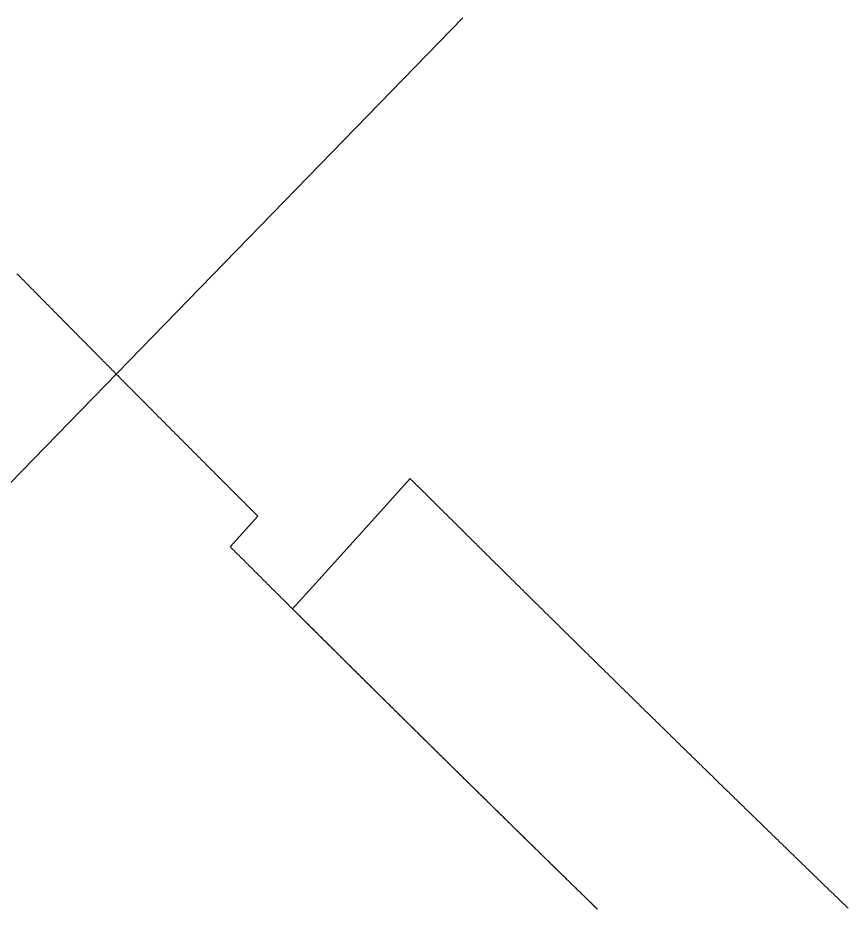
# Model space of a CAD drawing. Extents: x 174934 to 192674, y 648863 to 672607.
# Drawn here: x 188935.6 to 188983, y 652446.8 to 652497.6 of the extents above; entities that cross this region are included whole.
import ezdxf

# ---------------------------------------------------------------- set-up
doc = ezdxf.new("R2010")
doc.units = 0
doc.layers.add('dim', color=255, linetype='Continuous', lineweight=0)
doc.layers.add('pspecial', color=7, linetype='Continuous', lineweight=0)

msp = doc.modelspace()

# ---------------------------------------------------------------- linework, layer by layer
at = {"layer": 'dim', "flags": 128}
msp.add_lwpolyline([(188866.489, 652400.42), (188960.983, 652497.564)], dxfattribs=at)
at = {"layer": 'pspecial', "flags": 128}
for points in [[(188968.659, 652446.729), (188968.588, 652446.799), (188968.516, 652446.869), (188968.445, 652446.939), (188968.373, 652447.009), (188968.301, 652447.078), (188968.23, 652447.148), (188968.158, 652447.218), (188968.087, 652447.288), (188968.015, 652447.358), (188967.944, 652447.428), (188967.872, 652447.498), (188967.8, 652447.567), (188967.729, 652447.637), (188967.657, 652447.707), (188967.586, 652447.777), (188967.514, 652447.847), (188967.443, 652447.917), (188967.371, 652447.987), (188967.3, 652448.057), (188967.228, 652448.126), (188967.157, 652448.196), (188967.085, 652448.266), (188967.014, 652448.336), (188966.942, 652448.406), (188966.871, 652448.476), (188966.799, 652448.546), (188966.728, 652448.616), (188966.656, 652448.686), (188966.584, 652448.755), (188966.513, 652448.825), (188966.441, 652448.895), (188966.37, 652448.965), (188966.299, 652449.035), (188966.227, 652449.105), (188966.156, 652449.175), (188966.084, 652449.245), (188966.013, 652449.315), (188965.941, 652449.385), (188965.87, 652449.455), (188965.798, 652449.525), (188965.727, 652449.595), (188965.655, 652449.665), (188965.584, 652449.734), (188965.512, 652449.804), (188965.441, 652449.874), (188965.369, 652449.944), (188965.298, 652450.014), (188965.226, 652450.084), (188965.155, 652450.154), (188965.084, 652450.224), (188965.012, 652450.294), (188964.941, 652450.364), (188964.869, 652450.434), (188964.798, 652450.504), (188964.726, 652450.574), (188964.655, 652450.644), (188964.584, 652450.714), (188964.512, 652450.784), (188964.441, 652450.854), (188964.369, 652450.924), (188964.298, 652450.994), (188964.226, 652451.064), (188964.155, 652451.134), (188964.084, 652451.204), (188964.012, 652451.274), (188963.941, 652451.344), (188963.869, 652451.414), (188963.798, 652451.484), (188963.727, 652451.554), (188963.655, 652451.624), (188963.584, 652451.694), (188963.512, 652451.764), (188963.441, 652451.834), (188963.37, 652451.904), (188963.298, 652451.974), (188963.227, 652452.044), (188963.156, 652452.114), (188963.084, 652452.184), (188963.013, 652452.255), (188962.941, 652452.325), (188962.87, 652452.395), (188962.799, 652452.465), (188962.727, 652452.535), (188962.656, 652452.605), (188962.585, 652452.675), (188962.513, 652452.745), (188962.442, 652452.815), (188962.371, 652452.885), (188962.299, 652452.955), (188962.228, 652453.025), (188962.157, 652453.095), (188962.085, 652453.165), (188962.014, 652453.236), (188961.943, 652453.306), (188961.871, 652453.376), (188961.8, 652453.446), (188961.729, 652453.516), (188961.657, 652453.586), (188961.586, 652453.656), (188961.515, 652453.726), (188961.444, 652453.796), (188961.372, 652453.867), (188961.301, 652453.937), (188961.23, 652454.007), (188961.158, 652454.077), (188961.087, 652454.147), (188961.016, 652454.217), (188960.945, 652454.287), (188960.873, 652454.357), (188960.802, 652454.428), (188960.731, 652454.498), (188960.659, 652454.568), (188960.588, 652454.638), (188960.517, 652454.708), (188960.446, 652454.778), (188960.374, 652454.848), (188960.303, 652454.919), (188960.232, 652454.989), (188960.161, 652455.059), (188960.089, 652455.129), (188960.018, 652455.199), (188959.947, 652455.269), (188959.876, 652455.34), (188959.804, 652455.41), (188959.733, 652455.48), (188959.662, 652455.55), (188959.591, 652455.62), (188959.519, 652455.691), (188959.448, 652455.761), (188959.377, 652455.831), (188959.306, 652455.901), (188959.235, 652455.971), (188959.163, 652456.042), (188959.092, 652456.112), (188959.021, 652456.182), (188958.95, 652456.252), (188958.879, 652456.322), (188958.807, 652456.393), (188958.736, 652456.463), (188958.665, 652456.533), (188958.594, 652456.603), (188958.523, 652456.674), (188958.451, 652456.744), (188958.38, 652456.814), (188958.309, 652456.884), (188958.238, 652456.955), (188958.167, 652457.025), (188958.096, 652457.095), (188958.024, 652457.165), (188957.953, 652457.236), (188957.882, 652457.306), (188957.811, 652457.376), (188957.74, 652457.446), (188957.669, 652457.517), (188957.597, 652457.587), (188957.526, 652457.657), (188957.455, 652457.727), (188957.384, 652457.798), (188957.313, 652457.868), (188957.242, 652457.938), (188957.171, 652458.009), (188957.099, 652458.079), (188957.028, 652458.149), (188956.957, 652458.219), (188956.886, 652458.29), (188956.815, 652458.36), (188956.744, 652458.43), (188956.673, 652458.501), (188956.602, 652458.571), (188956.531, 652458.641), (188956.459, 652458.712), (188956.388, 652458.782), (188956.317, 652458.852), (188956.246, 652458.922), (188956.175, 652458.993), (188956.104, 652459.063), (188956.033, 652459.133), (188955.962, 652459.204), (188955.891, 652459.274), (188955.82, 652459.344), (188955.749, 652459.415), (188955.677, 652459.485), (188955.606, 652459.556), (188955.535, 652459.626), (188955.464, 652459.696), (188955.393, 652459.767), (188955.322, 652459.837), (188955.251, 652459.907), (188955.18, 652459.978), (188955.109, 652460.048), (188955.038, 652460.118), (188954.967, 652460.189), (188954.896, 652460.259), (188954.825, 652460.33), (188954.754, 652460.4), (188954.683, 652460.47), (188954.612, 652460.541), (188954.541, 652460.611), (188954.47, 652460.682), (188954.399, 652460.752), (188954.328, 652460.822), (188954.257, 652460.893), (188954.186, 652460.963), (188954.115, 652461.034), (188954.044, 652461.104), (188953.973, 652461.174), (188953.902, 652461.245), (188953.831, 652461.315), (188953.76, 652461.386), (188953.689, 652461.456), (188953.618, 652461.526), (188953.547, 652461.597), (188953.476, 652461.667), (188953.405, 652461.738), (188953.334, 652461.808), (188953.263, 652461.879), (188953.192, 652461.949), (188953.121, 652462.02), (188953.05, 652462.09), (188952.979, 652462.16), (188952.908, 652462.231), (188952.837, 652462.301), (188952.766, 652462.372), (188952.695, 652462.442), (188952.624, 652462.513), (188952.553, 652462.583), (188952.482, 652462.654), (188952.411, 652462.724), (188952.34, 652462.795), (188952.269, 652462.865), (188952.198, 652462.936), (188952.127, 652463.006), (188952.057, 652463.077), (188951.986, 652463.147), (188951.915, 652463.218), (188951.844, 652463.288), (188951.773, 652463.359), (188951.702, 652463.429), (188951.631, 652463.5), (188951.56, 652463.57), (188951.489, 652463.641), (188951.418, 652463.711), (188951.347, 652463.782), (188951.277, 652463.852), (188951.272, 652463.857), (188951.201, 652463.927), (188951.13, 652463.998), (188951.059, 652464.068), (188950.988, 652464.139), (188950.918, 652464.209), (188950.847, 652464.28), (188950.776, 652464.35), (188950.705, 652464.421), (188950.634, 652464.492), (188950.563, 652464.562), (188950.492, 652464.633), (188950.421, 652464.703), (188950.351, 652464.774), (188950.28, 652464.844), (188950.209, 652464.915), (188950.138, 652464.985), (188950.067, 652465.056), (188949.996, 652465.127), (188949.926, 652465.197), (188949.855, 652465.268), (188949.784, 652465.338), (188949.713, 652465.409), (188949.642, 652465.48), (188949.571, 652465.55), (188949.501, 652465.621), (188949.43, 652465.691), (188949.359, 652465.762), (188949.288, 652465.833), (188949.217, 652465.903), (188949.146, 652465.974), (188949.076, 652466.044), (188949.005, 652466.115), (188948.934, 652466.186), (188948.863, 652466.256), (188948.792, 652466.327), (188948.722, 652466.397), (188948.651, 652466.468), (188948.58, 652466.539), (188948.509, 652466.609), (188948.438, 652466.68), (188948.368, 652466.751), (188948.297, 652466.821), (188948.226, 652466.892), (188948.155, 652466.963), (188948.085, 652467.033), (188948.014, 652467.104), (188947.943, 652467.175), (188947.872, 652467.245), (188947.802, 652467.316), (188947.731, 652467.387), (188947.727, 652467.391), (188949.306, 652469.134), (188949.236, 652469.205), (188949.165, 652469.276), (188949.094, 652469.346), (188949.023, 652469.417), (188948.953, 652469.488), (188948.882, 652469.558), (188948.811, 652469.629), (188948.741, 652469.7), (188948.67, 652469.77), (188948.599, 652469.841), (188948.528, 652469.912), (188948.458, 652469.982), (188948.387, 652470.053), (188948.316, 652470.124), (188948.245, 652470.195), (188948.175, 652470.265), (188948.104, 652470.336), (188948.033, 652470.407), (188947.963, 652470.477), (188947.892, 652470.548), (188947.821, 652470.619), (188947.751, 652470.69), (188947.68, 652470.76), (188947.609, 652470.831), (188947.539, 652470.902), (188947.468, 652470.973), (188947.397, 652471.043), (188947.327, 652471.114), (188947.256, 652471.185), (188947.185, 652471.256), (188947.115, 652471.326), (188947.044, 652471.397), (188946.973, 652471.468), (188946.903, 652471.539), (188946.832, 652471.609), (188946.761, 652471.68), (188946.691, 652471.751), (188946.62, 652471.822), (188946.549, 652471.893), (188946.479, 652471.963), (188946.408, 652472.034), (188946.337, 652472.105), (188946.267, 652472.176), (188946.196, 652472.246), (188946.126, 652472.317), (188946.055, 652472.388), (188945.984, 652472.459), (188945.914, 652472.53), (188945.843, 652472.6), (188945.772, 652472.671), (188945.702, 652472.742), (188945.631, 652472.813), (188945.561, 652472.884), (188945.49, 652472.955), (188945.419, 652473.025), (188945.349, 652473.096), (188945.278, 652473.167), (188945.208, 652473.238), (188945.137, 652473.309), (188945.067, 652473.38), (188944.996, 652473.45), (188944.925, 652473.521), (188944.855, 652473.592), (188944.784, 652473.663), (188944.714, 652473.734), (188944.643, 652473.805), (188944.573, 652473.876), (188944.502, 652473.946), (188944.431, 652474.017), (188944.361, 652474.088), (188944.29, 652474.159), (188944.22, 652474.23), (188944.149, 652474.301), (188944.079, 652474.372), (188944.008, 652474.443), (188943.938, 652474.513), (188943.867, 652474.584), (188943.797, 652474.655), (188943.726, 652474.726), (188943.656, 652474.797), (188943.585, 652474.868), (188943.514, 652474.939), (188943.444, 652475.01), (188943.373, 652475.081), (188943.303, 652475.152), (188943.232, 652475.222), (188943.162, 652475.293), (188943.091, 652475.364), (188943.021, 652475.435), (188942.95, 652475.506), (188942.88, 652475.577), (188942.809, 652475.648), (188942.739, 652475.719), (188942.668, 652475.79), (188942.598, 652475.861), (188942.528, 652475.932), (188942.457, 652476.003), (188942.387, 652476.074), (188942.316, 652476.145), (188942.246, 652476.216), (188942.175, 652476.286), (188942.105, 652476.357), (188942.034, 652476.428), (188941.964, 652476.499), (188941.893, 652476.57), (188941.823, 652476.641), (188941.752, 652476.712), (188941.682, 652476.783), (188941.612, 652476.854), (188941.541, 652476.925), (188941.471, 652476.996), (188941.4, 652477.067), (188941.33, 652477.138), (188941.259, 652477.209), (188941.189, 652477.28), (188941.119, 652477.351), (188941.048, 652477.422), (188940.978, 652477.493), (188940.907, 652477.564), (188940.837, 652477.635), (188940.766, 652477.706), (188940.696, 652477.777), (188940.626, 652477.848), (188940.555, 652477.919), (188940.485, 652477.99), (188940.415, 652478.061), (188940.344, 652478.132), (188940.274, 652478.203), (188940.203, 652478.274), (188940.133, 652478.345), (188940.063, 652478.417), (188939.992, 652478.488), (188939.922, 652478.559), (188939.851, 652478.63), (188939.781, 652478.701), (188939.711, 652478.772), (188939.64, 652478.843), (188939.57, 652478.914), (188939.5, 652478.985), (188939.429, 652479.056), (188939.359, 652479.127), (188939.289, 652479.198), (188939.218, 652479.269), (188939.148, 652479.34), (188939.078, 652479.411), (188939.007, 652479.482), (188938.937, 652479.554), (188938.867, 652479.625), (188938.796, 652479.696), (188938.726, 652479.767), (188938.656, 652479.838), (188938.585, 652479.909), (188938.515, 652479.98), (188938.445, 652480.051), (188938.374, 652480.122), (188938.304, 652480.193), (188938.234, 652480.265), (188938.163, 652480.336), (188938.093, 652480.407), (188938.023, 652480.478), (188937.953, 652480.549), (188937.882, 652480.62), (188937.812, 652480.691), (188937.742, 652480.762), (188937.671, 652480.834), (188937.601, 652480.905), (188937.531, 652480.976), (188937.461, 652481.047), (188937.39, 652481.118), (188937.32, 652481.189), (188937.25, 652481.26), (188937.18, 652481.332), (188937.109, 652481.403), (188937.039, 652481.474), (188936.969, 652481.545), (188936.899, 652481.616), (188936.828, 652481.687), (188936.758, 652481.759), (188936.688, 652481.83), (188936.618, 652481.901), (188936.547, 652481.972), (188936.477, 652482.043), (188936.407, 652482.115), (188936.337, 652482.186), (188936.266, 652482.257), (188936.196, 652482.328), (188936.126, 652482.399), (188936.056, 652482.471), (188935.986, 652482.542), (188935.915, 652482.613), (188935.845, 652482.684), (188935.775, 652482.755), (188935.705, 652482.827), (188935.635, 652482.898), (188935.564, 652482.969)], [(188982.961, 652446.778), (188982.889, 652446.847), (188982.818, 652446.917), (188982.746, 652446.986), (188982.674, 652447.056), (188982.602, 652447.125), (188982.53, 652447.195), (188982.458, 652447.264), (188982.386, 652447.334), (188982.315, 652447.403), (188982.243, 652447.473), (188982.171, 652447.543), (188982.099, 652447.612), (188982.027, 652447.682), (188981.955, 652447.751), (188981.884, 652447.821), (188981.812, 652447.89), (188981.74, 652447.96), (188981.668, 652448.03), (188981.596, 652448.099), (188981.524, 652448.169), (188981.453, 652448.238), (188981.381, 652448.308), (188981.309, 652448.378), (188981.237, 652448.447), (188981.165, 652448.517), (188981.094, 652448.586), (188981.022, 652448.656), (188980.95, 652448.726), (188980.878, 652448.795), (188980.806, 652448.865), (188980.735, 652448.934), (188980.663, 652449.004), (188980.591, 652449.074), (188980.519, 652449.143), (188980.448, 652449.213), (188980.376, 652449.283), (188980.304, 652449.352), (188980.232, 652449.422), (188980.16, 652449.491), (188980.089, 652449.561), (188980.017, 652449.631), (188979.945, 652449.7), (188979.873, 652449.77), (188979.802, 652449.84), (188979.73, 652449.909), (188979.658, 652449.979), (188979.586, 652450.049), (188979.515, 652450.118), (188979.443, 652450.188), (188979.371, 652450.258), (188979.299, 652450.327), (188979.228, 652450.397), (188979.156, 652450.467), (188979.084, 652450.536), (188979.013, 652450.606), (188978.941, 652450.676), (188978.869, 652450.745), (188978.797, 652450.815), (188978.726, 652450.885), (188978.654, 652450.955), (188978.582, 652451.024), (188978.511, 652451.094), (188978.439, 652451.164), (188978.367, 652451.233), (188978.296, 652451.303), (188978.224, 652451.373), (188978.152, 652451.443), (188978.081, 652451.512), (188978.009, 652451.582), (188977.937, 652451.652), (188977.865, 652451.721), (188977.794, 652451.791), (188977.722, 652451.861), (188977.65, 652451.931), (188977.579, 652452), (188977.507, 652452.07), (188977.436, 652452.14), (188977.364, 652452.21), (188977.292, 652452.279), (188977.221, 652452.349), (188977.149, 652452.419), (188977.077, 652452.489), (188977.006, 652452.559), (188976.934, 652452.628), (188976.862, 652452.698), (188976.791, 652452.768), (188976.719, 652452.838), (188976.647, 652452.907), (188976.576, 652452.977), (188976.504, 652453.047), (188976.433, 652453.117), (188976.361, 652453.187), (188976.289, 652453.256), (188976.218, 652453.326), (188976.146, 652453.396), (188976.075, 652453.466), (188976.003, 652453.536), (188975.931, 652453.605), (188975.86, 652453.675), (188975.788, 652453.745), (188975.717, 652453.815), (188975.645, 652453.885), (188975.573, 652453.955), (188975.502, 652454.024), (188975.43, 652454.094), (188975.359, 652454.164), (188975.287, 652454.234), (188975.216, 652454.304), (188975.144, 652454.374), (188975.072, 652454.443), (188975.001, 652454.513), (188974.929, 652454.583), (188974.858, 652454.653), (188974.786, 652454.723), (188974.715, 652454.793), (188974.643, 652454.863), (188974.572, 652454.932), (188974.5, 652455.002), (188974.428, 652455.072), (188974.357, 652455.142), (188974.285, 652455.212), (188974.214, 652455.282), (188974.142, 652455.352), (188974.071, 652455.422), (188973.999, 652455.491), (188973.928, 652455.561), (188973.856, 652455.631), (188973.785, 652455.701), (188973.713, 652455.771), (188973.642, 652455.841), (188973.57, 652455.911), (188973.499, 652455.981), (188973.427, 652456.051), (188973.356, 652456.121), (188973.284, 652456.191), (188973.213, 652456.26), (188973.141, 652456.33), (188973.07, 652456.4), (188972.998, 652456.47), (188972.927, 652456.54), (188972.855, 652456.61), (188972.784, 652456.68), (188972.712, 652456.75), (188972.641, 652456.82), (188972.569, 652456.89), (188972.498, 652456.96), (188972.427, 652457.03), (188972.355, 652457.1), (188972.284, 652457.17), (188972.212, 652457.24), (188972.141, 652457.31), (188972.069, 652457.38), (188971.998, 652457.45), (188971.926, 652457.52), (188971.855, 652457.59), (188971.784, 652457.659), (188971.712, 652457.729), (188971.641, 652457.799), (188971.569, 652457.869), (188971.498, 652457.939), (188971.426, 652458.009), (188971.355, 652458.079), (188971.284, 652458.149), (188971.212, 652458.219), (188971.141, 652458.289), (188971.069, 652458.359), (188970.998, 652458.429), (188970.927, 652458.499), (188970.855, 652458.57), (188970.784, 652458.64), (188970.712, 652458.71), (188970.641, 652458.78), (188970.57, 652458.85), (188970.498, 652458.92), (188970.427, 652458.99), (188970.355, 652459.06), (188970.284, 652459.13), (188970.213, 652459.2), (188970.141, 652459.27), (188970.07, 652459.34), (188969.999, 652459.41), (188969.927, 652459.48), (188969.856, 652459.55), (188969.785, 652459.62), (188969.713, 652459.69), (188969.642, 652459.76), (188969.571, 652459.83), (188969.499, 652459.9), (188969.428, 652459.97), (188969.356, 652460.041), (188969.285, 652460.111), (188969.214, 652460.181), (188969.142, 652460.251), (188969.071, 652460.321), (188969, 652460.391), (188968.929, 652460.461), (188968.857, 652460.531), (188968.786, 652460.601), (188968.715, 652460.671), (188968.643, 652460.741), (188968.572, 652460.812), (188968.501, 652460.882), (188968.429, 652460.952), (188968.358, 652461.022), (188968.287, 652461.092), (188968.215, 652461.162), (188968.144, 652461.232), (188968.073, 652461.302), (188968.002, 652461.373), (188967.93, 652461.443), (188967.859, 652461.513), (188967.788, 652461.583), (188967.716, 652461.653), (188967.645, 652461.723), (188967.574, 652461.793), (188967.503, 652461.864), (188967.431, 652461.934), (188967.36, 652462.004), (188967.289, 652462.074), (188967.218, 652462.144), (188967.146, 652462.214), (188967.075, 652462.285), (188967.004, 652462.355), (188966.933, 652462.425), (188966.861, 652462.495), (188966.79, 652462.565), (188966.719, 652462.635), (188966.648, 652462.706), (188966.577, 652462.776), (188966.505, 652462.846), (188966.434, 652462.916), (188966.363, 652462.986), (188966.292, 652463.057), (188966.22, 652463.127), (188966.149, 652463.197), (188966.078, 652463.267), (188966.007, 652463.337), (188965.936, 652463.408), (188965.864, 652463.478), (188965.793, 652463.548), (188965.722, 652463.618), (188965.651, 652463.689), (188965.58, 652463.759), (188965.508, 652463.829), (188965.437, 652463.899), (188965.366, 652463.97), (188965.295, 652464.04), (188965.224, 652464.11), (188965.153, 652464.18), (188965.081, 652464.25), (188965.01, 652464.321), (188964.939, 652464.391), (188964.868, 652464.461), (188964.797, 652464.532), (188964.726, 652464.602), (188964.654, 652464.672), (188964.583, 652464.742), (188964.512, 652464.813), (188964.441, 652464.883), (188964.37, 652464.953), (188964.299, 652465.023), (188964.228, 652465.094), (188964.156, 652465.164), (188964.085, 652465.234), (188964.014, 652465.305), (188963.943, 652465.375), (188963.872, 652465.445), (188963.801, 652465.516), (188963.73, 652465.586), (188963.659, 652465.656), (188963.588, 652465.726), (188963.516, 652465.797), (188963.445, 652465.867), (188963.374, 652465.937), (188963.303, 652466.008), (188963.232, 652466.078), (188963.161, 652466.148), (188963.09, 652466.219), (188963.019, 652466.289), (188962.948, 652466.359), (188962.877, 652466.43), (188962.806, 652466.5), (188962.734, 652466.57), (188962.663, 652466.641), (188962.592, 652466.711), (188962.521, 652466.781), (188962.45, 652466.852), (188962.379, 652466.922), (188962.308, 652466.993), (188962.237, 652467.063), (188962.166, 652467.133), (188962.095, 652467.204), (188962.024, 652467.274), (188961.953, 652467.344), (188961.882, 652467.415), (188961.811, 652467.485), (188961.74, 652467.556), (188961.669, 652467.626), (188961.598, 652467.696), (188961.527, 652467.767), (188961.456, 652467.837), (188961.385, 652467.908), (188961.314, 652467.978), (188961.243, 652468.048), (188961.172, 652468.119), (188961.101, 652468.189), (188961.03, 652468.26), (188960.959, 652468.33), (188960.888, 652468.4), (188960.817, 652468.471), (188960.746, 652468.541), (188960.675, 652468.612), (188960.604, 652468.682), (188960.533, 652468.753), (188960.462, 652468.823), (188960.391, 652468.893), (188960.32, 652468.964), (188960.249, 652469.034), (188960.178, 652469.105), (188960.107, 652469.175), (188960.036, 652469.246), (188959.965, 652469.316), (188959.894, 652469.387), (188959.823, 652469.457), (188959.752, 652469.527), (188959.681, 652469.598), (188959.61, 652469.668), (188959.539, 652469.739), (188959.468, 652469.809), (188959.397, 652469.88), (188959.326, 652469.95), (188959.255, 652470.021), (188959.184, 652470.091), (188959.113, 652470.162), (188959.043, 652470.232), (188958.972, 652470.303), (188958.901, 652470.373), (188958.83, 652470.444), (188958.759, 652470.514), (188958.688, 652470.585), (188958.617, 652470.655), (188958.546, 652470.726), (188958.475, 652470.796), (188958.404, 652470.867), (188958.333, 652470.937), (188958.263, 652471.008), (188958.192, 652471.078), (188958.121, 652471.149), (188958.05, 652471.22), (188957.984, 652471.285), (188955.964, 652469.048), (188952.604, 652465.327), (188951.272, 652463.857), (188951.343, 652463.786), (188951.414, 652463.716), (188951.485, 652463.645), (188951.556, 652463.575), (188951.627, 652463.504), (188951.697, 652463.434), (188951.768, 652463.363), (188951.839, 652463.293), (188951.91, 652463.222), (188951.981, 652463.152), (188952.052, 652463.081), (188952.123, 652463.011), (188952.194, 652462.94), (188952.265, 652462.87), (188952.336, 652462.799), (188952.407, 652462.729), (188952.478, 652462.658), (188952.549, 652462.588), (188952.62, 652462.517), (188952.691, 652462.447), (188952.761, 652462.376), (188952.832, 652462.306), (188952.903, 652462.235), (188952.974, 652462.165), (188953.045, 652462.094), (188953.116, 652462.024), (188953.187, 652461.954), (188953.258, 652461.883), (188953.329, 652461.813), (188953.4, 652461.742), (188953.471, 652461.672), (188953.542, 652461.601), (188953.613, 652461.531), (188953.684, 652461.461), (188953.755, 652461.39), (188953.826, 652461.32), (188953.897, 652461.249), (188953.968, 652461.179), (188954.039, 652461.108), (188954.11, 652461.038), (188954.181, 652460.968), (188954.252, 652460.897), (188954.323, 652460.827), (188954.394, 652460.756), (188954.465, 652460.686), (188954.536, 652460.616), (188954.607, 652460.545), (188954.678, 652460.475), (188954.749, 652460.404), (188954.82, 652460.334), (188954.891, 652460.264), (188954.962, 652460.193), (188955.033, 652460.123), (188955.105, 652460.053), (188955.176, 652459.982), (188955.247, 652459.912), (188955.318, 652459.841), (188955.389, 652459.771), (188955.46, 652459.701), (188955.531, 652459.63), (188955.602, 652459.56), (188955.673, 652459.49), (188955.744, 652459.419), (188955.815, 652459.349), (188955.886, 652459.279), (188955.957, 652459.208), (188956.028, 652459.138), (188956.099, 652459.068), (188956.171, 652458.997), (188956.242, 652458.927), (188956.313, 652458.857), (188956.384, 652458.786), (188956.455, 652458.716), (188956.526, 652458.646), (188956.597, 652458.575), (188956.668, 652458.505), (188956.739, 652458.435), (188956.811, 652458.364), (188956.882, 652458.294), (188956.953, 652458.224), (188957.024, 652458.154), (188957.095, 652458.083), (188957.166, 652458.013), (188957.237, 652457.943), (188957.308, 652457.872), (188957.38, 652457.802), (188957.451, 652457.732), (188957.522, 652457.662), (188957.593, 652457.591), (188957.664, 652457.521), (188957.735, 652457.451), (188957.806, 652457.38), (188957.878, 652457.31), (188957.949, 652457.24), (188958.02, 652457.17), (188958.091, 652457.099), (188958.162, 652457.029), (188958.233, 652456.959), (188958.305, 652456.889), (188958.376, 652456.818), (188958.447, 652456.748), (188958.518, 652456.678), (188958.589, 652456.608), (188958.66, 652456.538), (188958.732, 652456.467), (188958.803, 652456.397), (188958.874, 652456.327), (188958.945, 652456.257), (188959.016, 652456.186), (188959.088, 652456.116), (188959.159, 652456.046), (188959.23, 652455.976), (188959.301, 652455.906), (188959.373, 652455.835), (188959.444, 652455.765), (188959.515, 652455.695), (188959.586, 652455.625), (188959.657, 652455.555), (188959.729, 652455.484), (188959.8, 652455.414), (188959.871, 652455.344), (188959.942, 652455.274), (188960.014, 652455.204), (188960.085, 652455.134), (188960.156, 652455.063), (188960.227, 652454.993), (188960.299, 652454.923), (188960.37, 652454.853), (188960.441, 652454.783), (188960.512, 652454.713), (188960.584, 652454.642), (188960.655, 652454.572), (188960.726, 652454.502), (188960.797, 652454.432), (188960.869, 652454.362), (188960.94, 652454.292), (188961.011, 652454.222), (188961.083, 652454.151), (188961.154, 652454.081), (188961.225, 652454.011), (188961.296, 652453.941), (188961.368, 652453.871), (188961.439, 652453.801), (188961.51, 652453.731), (188961.582, 652453.661), (188961.653, 652453.59), (188961.724, 652453.52), (188961.796, 652453.45), (188961.867, 652453.38), (188961.938, 652453.31), (188962.01, 652453.24), (188962.081, 652453.17), (188962.152, 652453.1), (188962.224, 652453.03), (188962.295, 652452.96), (188962.366, 652452.89), (188962.438, 652452.819), (188962.509, 652452.749), (188962.58, 652452.679), (188962.652, 652452.609), (188962.723, 652452.539), (188962.794, 652452.469), (188962.866, 652452.399), (188962.937, 652452.329), (188963.008, 652452.259), (188963.08, 652452.189), (188963.151, 652452.119), (188963.222, 652452.049), (188963.294, 652451.979), (188963.365, 652451.909), (188963.437, 652451.839), (188963.508, 652451.769), (188963.579, 652451.699), (188963.651, 652451.629), (188963.722, 652451.559), (188963.794, 652451.489), (188963.865, 652451.419), (188963.936, 652451.349), (188964.008, 652451.278), (188964.079, 652451.208), (188964.151, 652451.138), (188964.222, 652451.068), (188964.293, 652450.998), (188964.365, 652450.928), (188964.436, 652450.858), (188964.508, 652450.788), (188964.579, 652450.718), (188964.65, 652450.649), (188964.722, 652450.579), (188964.793, 652450.509), (188964.865, 652450.439), (188964.936, 652450.369), (188965.008, 652450.299), (188965.079, 652450.229), (188965.15, 652450.159), (188965.222, 652450.089), (188965.293, 652450.019), (188965.365, 652449.949), (188965.436, 652449.879), (188965.508, 652449.809), (188965.579, 652449.739), (188965.651, 652449.669), (188965.722, 652449.599), (188965.794, 652449.529), (188965.865, 652449.459), (188965.937, 652449.389), (188966.008, 652449.319), (188966.08, 652449.249), (188966.151, 652449.179), (188966.222, 652449.109), (188966.294, 652449.04), (188966.365, 652448.97), (188966.437, 652448.9), (188966.508, 652448.83), (188966.58, 652448.76), (188966.651, 652448.69), (188966.723, 652448.62), (188966.794, 652448.55), (188966.866, 652448.48), (188966.938, 652448.41), (188967.009, 652448.34), (188967.081, 652448.271), (188967.152, 652448.201), (188967.224, 652448.131), (188967.295, 652448.061), (188967.367, 652447.991), (188967.438, 652447.921), (188967.51, 652447.851), (188967.581, 652447.781), (188967.653, 652447.712), (188967.724, 652447.642), (188967.796, 652447.572), (188967.867, 652447.502), (188967.939, 652447.432), (188968.011, 652447.362), (188968.082, 652447.292), (188968.154, 652447.223), (188968.225, 652447.153), (188968.297, 652447.083), (188968.368, 652447.013), (188968.44, 652446.943), (188968.512, 652446.873), (188968.583, 652446.804), (188968.655, 652446.734)]]:
    msp.add_lwpolyline(points, dxfattribs=at)

doc.saveas('drawing.dxf')
